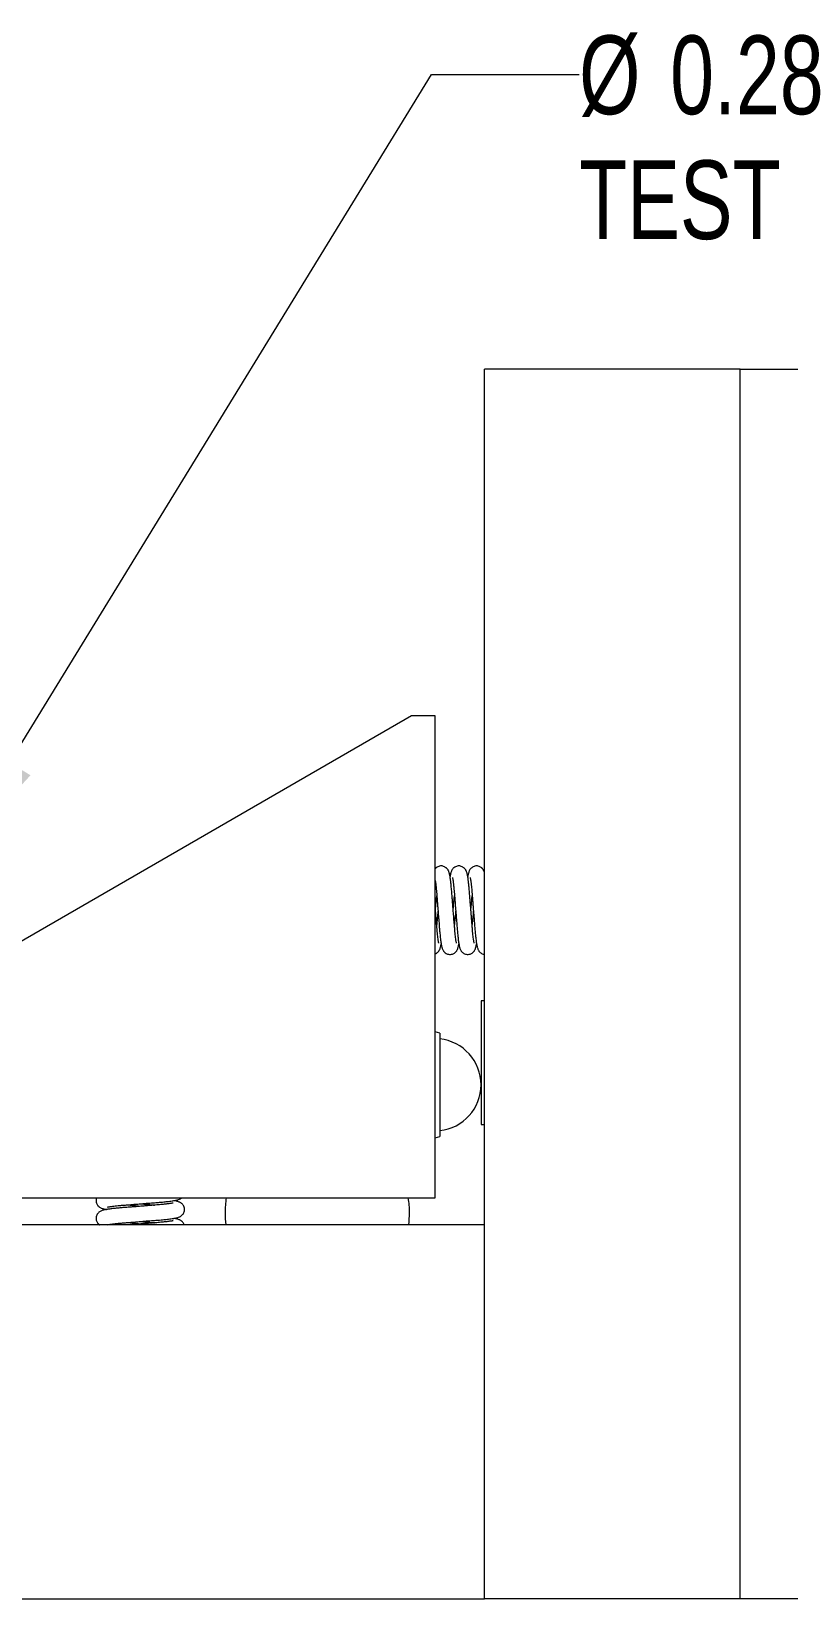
# Model space of a CAD drawing. Header units: inches. Extents: x 0.1 to 10.9, y 0.1 to 8.4.
# Drawn here: x 7.677 to 8.448, y 1.89 to 3.484 of the extents above; entities that cross this region are included whole.
import ezdxf

# ---------------------------------------------------------------- set-up
doc = ezdxf.new("R2010")
doc.units = ezdxf.units.IN
doc.header["$MEASUREMENT"] = 0
doc.styles.add('SLDTEXTSTYLE0', font='TXT', dxfattribs={"width": 0.75})
doc.dimstyles.new('SLDDIMSTYLE4', dxfattribs={"dimtxt": 0.08, "dimasz": 0.125, "dimexe": 0, "dimexo": 0.0625, "dimgap": 0.02, "dimtad": 0, "dimtih": 1, "dimtoh": 1, "dimlfac": 2, "dimrnd": 1e-09, "dimdsep": 46, "dimtxsty": 'SLDTEXTSTYLE0', "dimsah": 1, "dimcen": 0, "dimadec": 0, "dimazin": 2, "dimtfac": 1, "dimtofl": 0, "dimtmove": 0, "dimatfit": 3, "dimfxl": 1, "dimfrac": 2, "dimtolj": 1, "dimtzin": 12, "dimarcsym": 0})

# ---------------------------------------------------------------- blocks, each defined once
blk = doc.blocks.new('_D_19')
at = {"color": 8, "linetype": 'Continuous', "lineweight": 0}
for p, q in [((7.5896, 2.6339), (8.084, 3.44)), ((8.084, 3.44), (8.234, 3.44))]:
    blk.add_line(p, q, dxfattribs=at)
at = {"color": 8, "linetype": 'Continuous', "lineweight": 18}
blk.add_solid([(7.5896, 2.6339), (7.6762, 2.7274), (7.6336, 2.7535)], dxfattribs=at)
at = {"color": 8, "linetype": 'Continuous', "lineweight": 18, "char_height": 0.08, "attachment_point": 1, "style": 'SLDTEXTSTYLE0'}
for s, insert in [('Ø', (8.234, 3.4796)), ('0.28', (8.3266, 3.4796)), ('in [Ø7.1mm]', (8.5335, 3.4796)), ('TEST BALL', (8.234, 3.3526))]:
    blk.add_mtext(s, dxfattribs=dict(at, insert=insert))

msp = doc.modelspace()

# ---------------------------------------------------------------- linework, layer by layer
at = {"color": 7, "linetype": 'Continuous', "lineweight": 18}
for p, q in [((8.1378, 1.8902), (8.1378, 3.1402)), ((8.3978, 3.1402), (8.1378, 3.1402)), ((8.3978, 1.8902), (8.3978, 3.1402)), ((8.3978, 3.1402), (8.4563, 3.1402)), ((8.0637, 2.7877), (7.584, 2.5108)), ((8.0878, 2.7877), (8.0637, 2.7877)), ((8.0878, 2.2977), (8.0878, 2.7877)), ((8.1378, 2.498), (8.1343, 2.498)), ((8.1343, 2.498), (8.1343, 2.3725)), ((8.0924, 2.4652), (8.0878, 2.4667)), ((8.0924, 2.4652), (8.0924, 2.3603)), ((8.0878, 2.3587), (8.0924, 2.3603)), ((8.1343, 2.3725), (8.1378, 2.3725)), ((6.9128, 2.2977), (8.0878, 2.2977)), ((8.1378, 2.2702), (6.9128, 2.2702)), ((8.1378, 1.8902), (8.1378, 2.2702)), ((6.9128, 1.8902), (8.1378, 1.8902)), ((8.3978, 1.8902), (8.1378, 1.8902)), ((8.4563, 1.8902), (8.3978, 1.8902))]:
    msp.add_line(p, q, dxfattribs=at)
for centre, radius, start, end in [((8.0874, 2.4127), 0.0469, 276.0968, 83.9032), ((7.9678, 2.2825), 0.0938, 170.6383, 180), ((7.9678, 2.2825), 0.0938, 0, 9.3617), ((7.9678, 2.2825), 0.0938, 180, 187.5081), ((7.9678, 2.2825), 0.0938, 352.4919, 0)]:
    msp.add_arc(centre, radius, start, end, dxfattribs=at)
for points, knots in [([(8.1093, 2.5568), (8.1094, 2.5568), (8.1094, 2.5567), (8.1092, 2.5574), (8.109, 2.5586), (8.1087, 2.5603), (8.1084, 2.5624), (8.1081, 2.5651), (8.1078, 2.5684), (8.1075, 2.572), (8.1072, 2.5759), (8.1068, 2.58), (8.1065, 2.5844), (8.1061, 2.5888), (8.1058, 2.5932), (8.1054, 2.5977), (8.1051, 2.6021), (8.1047, 2.6061), (8.1045, 2.6095), (8.1042, 2.6123), (8.104, 2.6147), (8.1038, 2.6168), (8.1036, 2.6187), (8.1033, 2.6207), (8.1031, 2.6227), (8.1028, 2.6244), (8.1026, 2.6256), (8.1024, 2.6265), (8.1022, 2.6274), (8.1019, 2.6286), (8.1015, 2.6297), (8.101, 2.6307), (8.1005, 2.6315), (8.1001, 2.6321), (8.0996, 2.6326), (8.099, 2.6332), (8.0981, 2.6339), (8.0969, 2.6346), (8.0954, 2.6351), (8.0938, 2.6353), (8.0922, 2.6351), (8.0905, 2.6345), (8.0889, 2.6335), (8.0881, 2.6327), (8.0878, 2.6324)], [0, 0, 0, 0, 0.0141587, 0.0419791, 0.071242, 0.0972189, 0.1290417, 0.1634568, 0.2000484, 0.2359242, 0.271577, 0.3076697, 0.3440434, 0.3804769, 0.4167034, 0.4530817, 0.4905397, 0.528785, 0.557712, 0.5850184, 0.6097842, 0.6317815, 0.6528084, 0.6773412, 0.7056045, 0.7340913, 0.7514006, 0.7673386, 0.7834769, 0.7983826, 0.8160767, 0.8294125, 0.8414712, 0.8510721, 0.8567696, 0.863438, 0.8712272, 0.8855184, 0.9040638, 0.9264258, 0.9492256, 0.9692903, 0.9867481, 1, 1, 1, 1]), ([(8.1273, 2.5568), (8.1274, 2.5568), (8.1274, 2.5567), (8.1272, 2.5574), (8.127, 2.5586), (8.1267, 2.5603), (8.1264, 2.5624), (8.1261, 2.5651), (8.1258, 2.5684), (8.1255, 2.572), (8.1252, 2.5759), (8.1248, 2.58), (8.1245, 2.5844), (8.1241, 2.5888), (8.1238, 2.5932), (8.1234, 2.5977), (8.1231, 2.6021), (8.1227, 2.6061), (8.1225, 2.6095), (8.1222, 2.6123), (8.122, 2.6147), (8.1218, 2.6168), (8.1216, 2.6187), (8.1213, 2.6207), (8.1211, 2.6227), (8.1208, 2.6244), (8.1206, 2.6256), (8.1204, 2.6265), (8.1202, 2.6274), (8.1199, 2.6286), (8.1195, 2.6297), (8.119, 2.6307), (8.1185, 2.6315), (8.1181, 2.6321), (8.1176, 2.6326), (8.117, 2.6332), (8.1161, 2.6339), (8.1149, 2.6346), (8.1134, 2.6351), (8.1118, 2.6353), (8.1102, 2.6351), (8.1085, 2.6345), (8.1068, 2.6335), (8.1055, 2.6322), (8.1046, 2.6309), (8.1041, 2.6297), (8.1037, 2.6285), (8.1034, 2.6274), (8.1031, 2.6262), (8.1029, 2.6252), (8.1028, 2.6246), (8.1028, 2.6245)], [0, 0, 0, 0, 0.012606, 0.037375, 0.063429, 0.086557, 0.11489, 0.145531, 0.17811, 0.210051, 0.241794, 0.273929, 0.306314, 0.338752, 0.371005, 0.403394, 0.436744, 0.470796, 0.49655, 0.520862, 0.542912, 0.562497, 0.581218, 0.60306, 0.628224, 0.653587, 0.668998, 0.683188, 0.697557, 0.710828, 0.726581, 0.738455, 0.749191, 0.757739, 0.762812, 0.768749, 0.775684, 0.788408, 0.804919, 0.824829, 0.845128, 0.862993, 0.878536, 0.892783, 0.906928, 0.921168, 0.937925, 0.957517, 0.976852, 0.99433, 1, 1, 1, 1]), ([(8.1378, 2.6288), (8.1377, 2.6291), (8.1374, 2.6298), (8.137, 2.6307), (8.1365, 2.6315), (8.1361, 2.6321), (8.1356, 2.6326), (8.135, 2.6332), (8.1341, 2.6339), (8.1329, 2.6346), (8.1314, 2.6351), (8.1298, 2.6353), (8.1282, 2.6351), (8.1265, 2.6345), (8.1248, 2.6335), (8.1235, 2.6322), (8.1226, 2.6309), (8.1221, 2.6297), (8.1217, 2.6285), (8.1214, 2.6274), (8.1211, 2.6262), (8.1209, 2.6252), (8.1208, 2.6246), (8.1208, 2.6245)], [0, 0, 0, 0, 0.044628, 0.086116, 0.12363, 0.153498, 0.171223, 0.191968, 0.2162, 0.26066, 0.318354, 0.387922, 0.458852, 0.521273, 0.575584, 0.625367, 0.674791, 0.724548, 0.783099, 0.851558, 0.919117, 0.980188, 1, 1, 1, 1]), ([(8.0878, 2.6204), (8.0878, 2.6204), (8.0879, 2.6199), (8.088, 2.6189), (8.0882, 2.6175), (8.0883, 2.6163), (8.0885, 2.6148), (8.0887, 2.6128), (8.0889, 2.61), (8.0892, 2.6068), (8.0895, 2.6034), (8.0898, 2.5998), (8.09, 2.5962), (8.0903, 2.5926), (8.0906, 2.5887), (8.091, 2.5845), (8.0914, 2.5798), (8.0917, 2.5759), (8.0919, 2.5727), (8.0921, 2.5702), (8.0924, 2.5677), (8.0926, 2.5649), (8.0929, 2.5622), (8.0932, 2.5598), (8.0935, 2.5577), (8.0938, 2.556), (8.094, 2.5548), (8.0942, 2.5536), (8.0945, 2.5524), (8.0949, 2.5512), (8.0954, 2.5501), (8.0959, 2.5491), (8.0964, 2.5483), (8.0971, 2.5476), (8.0981, 2.5467), (8.0995, 2.5459), (8.1013, 2.5453), (8.1033, 2.5452), (8.1051, 2.5455), (8.1067, 2.5462), (8.1078, 2.547), (8.1087, 2.5479), (8.1093, 2.5486), (8.1099, 2.5495), (8.1104, 2.5505), (8.1108, 2.5518), (8.1112, 2.5531), (8.1114, 2.5541), (8.1116, 2.555), (8.1117, 2.5557), (8.1118, 2.556)], [0, 0, 0, 0, 0.004135, 0.026127, 0.043191, 0.055966, 0.069043, 0.093398, 0.120783, 0.15098, 0.181807, 0.21205, 0.241475, 0.269876, 0.297079, 0.333056, 0.370776, 0.409979, 0.430042, 0.451144, 0.475033, 0.501962, 0.531953, 0.563746, 0.592254, 0.616814, 0.637371, 0.655726, 0.674774, 0.694684, 0.715525, 0.733714, 0.746756, 0.754183, 0.765116, 0.779835, 0.796564, 0.813392, 0.829569, 0.844325, 0.856786, 0.866574, 0.877799, 0.892004, 0.909346, 0.932874, 0.952933, 0.969908, 0.987373, 1, 1, 1, 1]), ([(8.1052, 2.6236), (8.1052, 2.6236), (8.1052, 2.6235), (8.1054, 2.6228), (8.1056, 2.6217), (8.1058, 2.6203), (8.106, 2.6189), (8.1062, 2.6175), (8.1063, 2.6163), (8.1065, 2.6148), (8.1067, 2.6128), (8.1069, 2.61), (8.1072, 2.6068), (8.1075, 2.6034), (8.1078, 2.5998), (8.108, 2.5962), (8.1083, 2.5926), (8.1086, 2.5887), (8.109, 2.5845), (8.1094, 2.5798), (8.1097, 2.5759), (8.1099, 2.5727), (8.1101, 2.5702), (8.1104, 2.5677), (8.1106, 2.5649), (8.1109, 2.5622), (8.1112, 2.5598), (8.1115, 2.5577), (8.1118, 2.556), (8.112, 2.5548), (8.1122, 2.5536), (8.1125, 2.5524), (8.1129, 2.5512), (8.1134, 2.5501), (8.1139, 2.5491), (8.1144, 2.5483), (8.1151, 2.5476), (8.1161, 2.5467), (8.1175, 2.5459), (8.1193, 2.5453), (8.1213, 2.5452), (8.1231, 2.5455), (8.1247, 2.5462), (8.1258, 2.547), (8.1267, 2.5479), (8.1273, 2.5486), (8.1279, 2.5495), (8.1284, 2.5505), (8.1288, 2.5518), (8.1292, 2.5531), (8.1294, 2.5541), (8.1296, 2.555), (8.1297, 2.5557), (8.1298, 2.556)], [0, 0, 0, 0, 0.016361, 0.036129, 0.058826, 0.083496, 0.103735, 0.11944, 0.131197, 0.143232, 0.165646, 0.190848, 0.218639, 0.247009, 0.274842, 0.301922, 0.328059, 0.353095, 0.386205, 0.420919, 0.456998, 0.475462, 0.494882, 0.516868, 0.541651, 0.569252, 0.598511, 0.624747, 0.64735, 0.666269, 0.683161, 0.700692, 0.719015, 0.738195, 0.754934, 0.766937, 0.773773, 0.783834, 0.79738, 0.812776, 0.828262, 0.84315, 0.856731, 0.868199, 0.877207, 0.887537, 0.90061, 0.91657, 0.938223, 0.956683, 0.972306, 0.988379, 1, 1, 1, 1]), ([(8.1232, 2.6236), (8.1232, 2.6236), (8.1232, 2.6235), (8.1234, 2.6228), (8.1236, 2.6217), (8.1238, 2.6203), (8.124, 2.6189), (8.1242, 2.6175), (8.1243, 2.6163), (8.1245, 2.6148), (8.1247, 2.6128), (8.1249, 2.61), (8.1252, 2.6068), (8.1255, 2.6034), (8.1258, 2.5998), (8.126, 2.5962), (8.1263, 2.5926), (8.1266, 2.5887), (8.127, 2.5845), (8.1274, 2.5798), (8.1277, 2.5759), (8.1279, 2.5727), (8.1281, 2.5702), (8.1284, 2.5677), (8.1286, 2.5649), (8.1289, 2.5622), (8.1292, 2.5598), (8.1295, 2.5577), (8.1298, 2.556), (8.13, 2.5548), (8.1302, 2.5536), (8.1305, 2.5524), (8.1309, 2.5512), (8.1314, 2.5501), (8.1319, 2.5491), (8.1324, 2.5483), (8.1331, 2.5476), (8.1341, 2.5467), (8.1355, 2.5459), (8.1368, 2.5454), (8.1376, 2.5453), (8.1378, 2.5453)], [0, 0, 0, 0, 0.02004, 0.044253, 0.072053, 0.10227, 0.127061, 0.146297, 0.160697, 0.175438, 0.202892, 0.233762, 0.267801, 0.302551, 0.336642, 0.369812, 0.401826, 0.432491, 0.473046, 0.515566, 0.559758, 0.582373, 0.606161, 0.63309, 0.663446, 0.697253, 0.733091, 0.765227, 0.792912, 0.816085, 0.836775, 0.858248, 0.880691, 0.904184, 0.924687, 0.939389, 0.947762, 0.960085, 0.976677, 0.995535, 1, 1, 1, 1]), ([(8.088, 2.591), (8.0881, 2.5923), (8.0884, 2.5952), (8.0888, 2.5995), (8.0891, 2.6028), (8.0893, 2.6044), (8.0894, 2.6047)], [0, 0, 0, 0, 0.277949, 0.603857, 0.921555, 1, 1, 1, 1]), ([(8.106, 2.591), (8.1061, 2.5923), (8.1064, 2.5952), (8.1068, 2.5995), (8.1071, 2.6028), (8.1073, 2.6044), (8.1074, 2.6047)], [0, 0, 0, 0, 0.277949, 0.603857, 0.921555, 1, 1, 1, 1]), ([(8.124, 2.591), (8.1241, 2.5923), (8.1244, 2.5952), (8.1248, 2.5995), (8.1251, 2.6028), (8.1253, 2.6044), (8.1254, 2.6047)], [0, 0, 0, 0, 0.277949, 0.603857, 0.921555, 1, 1, 1, 1]), ([(8.0913, 2.5568), (8.0914, 2.5568), (8.0914, 2.5567), (8.0912, 2.5574), (8.091, 2.5586), (8.0907, 2.5603), (8.0904, 2.5624), (8.0901, 2.5651), (8.0898, 2.5684), (8.0895, 2.572), (8.0892, 2.5759), (8.0888, 2.58), (8.0885, 2.5844), (8.0881, 2.5888), (8.0879, 2.5918), (8.0878, 2.5933), (8.0878, 2.5933)], [0, 0, 0, 0, 0.033888, 0.100475, 0.170515, 0.232689, 0.308856, 0.391227, 0.478807, 0.564674, 0.650008, 0.736394, 0.823453, 0.910655, 0.997362, 1, 1, 1, 1]), ([(8.0906, 2.5895), (8.0904, 2.5881), (8.0902, 2.5852), (8.0897, 2.581), (8.0894, 2.5777), (8.0892, 2.5761), (8.0892, 2.5758)], [0, 0, 0, 0, 0.278009, 0.6041044, 0.9219854, 1, 1, 1, 1]), ([(8.1086, 2.5895), (8.1084, 2.5881), (8.1082, 2.5852), (8.1077, 2.581), (8.1074, 2.5777), (8.1072, 2.5761), (8.1072, 2.5758)], [0, 0, 0, 0, 0.278009, 0.604104, 0.921985, 1, 1, 1, 1]), ([(8.1266, 2.5895), (8.1264, 2.5881), (8.1262, 2.5852), (8.1257, 2.581), (8.1254, 2.5777), (8.1252, 2.5761), (8.1252, 2.5758)], [0, 0, 0, 0, 0.278009, 0.604104, 0.921985, 1, 1, 1, 1]), ([(8.0878, 2.5459), (8.0881, 2.546), (8.0889, 2.5463), (8.0898, 2.547), (8.0907, 2.5479), (8.0913, 2.5486), (8.0919, 2.5495), (8.0924, 2.5505), (8.0928, 2.5518), (8.0932, 2.5531), (8.0934, 2.5541), (8.0936, 2.555), (8.0937, 2.5557), (8.0938, 2.556)], [0, 0, 0, 0, 0.054786, 0.130446, 0.189877, 0.25803, 0.344277, 0.449574, 0.59243, 0.714219, 0.817287, 0.923332, 1, 1, 1, 1]), ([(7.7434, 2.2977), (7.7432, 2.2973), (7.7429, 2.2965), (7.7428, 2.2954), (7.7428, 2.2944), (7.743, 2.2931), (7.7434, 2.2918), (7.7441, 2.2906), (7.7446, 2.2899), (7.745, 2.2895), (7.7454, 2.2891), (7.746, 2.2885), (7.747, 2.2879), (7.7482, 2.2873), (7.7496, 2.2868), (7.7508, 2.2865), (7.7516, 2.2863), (7.7525, 2.2861), (7.7531, 2.286), (7.7535, 2.2859), (7.7535, 2.2859)], [0, 0, 0, 0, 0.056645, 0.12147, 0.19002, 0.253165, 0.333777, 0.395898, 0.419712, 0.438883, 0.458909, 0.483674, 0.550198, 0.635718, 0.726526, 0.80016, 0.860967, 0.924127, 0.992111, 1, 1, 1, 1]), ([(7.7544, 2.2884), (7.7544, 2.2884), (7.7544, 2.2883), (7.7549, 2.2885), (7.7556, 2.2886), (7.7572, 2.2889), (7.759, 2.2891), (7.7611, 2.2894), (7.7638, 2.2897), (7.767, 2.29), (7.7707, 2.2903), (7.7748, 2.2906), (7.7793, 2.291), (7.7841, 2.2914), (7.7892, 2.2918), (7.7937, 2.2922), (7.7976, 2.2925), (7.8008, 2.2927), (7.804, 2.293), (7.8073, 2.2932), (7.8105, 2.2935), (7.8131, 2.2938), (7.8155, 2.294), (7.8179, 2.2943), (7.82, 2.2946), (7.8218, 2.2949), (7.8232, 2.2951), (7.8245, 2.2954), (7.826, 2.2958), (7.8274, 2.2963), (7.8285, 2.2968), (7.8292, 2.2973), (7.8297, 2.2976), (7.8298, 2.2977)], [0, 0, 0, 0, 0.001283, 0.011042, 0.050272, 0.082942, 0.11329, 0.147262, 0.184652, 0.225106, 0.267321, 0.311268, 0.357277, 0.405056, 0.454227, 0.504341, 0.538011, 0.570176, 0.599955, 0.640197, 0.676539, 0.70923, 0.738963, 0.771955, 0.809314, 0.840308, 0.868045, 0.892765, 0.920874, 0.955042, 0.976349, 0.993802, 1, 1, 1, 1]), ([(7.7544, 2.2704), (7.7544, 2.2704), (7.7544, 2.2703), (7.7549, 2.2705), (7.7556, 2.2706), (7.7572, 2.2709), (7.759, 2.2711), (7.7611, 2.2714), (7.7638, 2.2717), (7.767, 2.272), (7.7707, 2.2723), (7.7748, 2.2726), (7.7793, 2.273), (7.7841, 2.2734), (7.7892, 2.2738), (7.7937, 2.2742), (7.7976, 2.2745), (7.8008, 2.2747), (7.804, 2.275), (7.8073, 2.2752), (7.8105, 2.2755), (7.8131, 2.2758), (7.8155, 2.276), (7.8179, 2.2763), (7.82, 2.2766), (7.8218, 2.2769), (7.8232, 2.2771), (7.8245, 2.2774), (7.826, 2.2778), (7.8274, 2.2783), (7.8285, 2.2788), (7.8294, 2.2794), (7.8301, 2.28), (7.831, 2.2808), (7.8318, 2.282), (7.8325, 2.2836), (7.8328, 2.2854), (7.8327, 2.2874), (7.8321, 2.2892), (7.8313, 2.2906), (7.8304, 2.2916), (7.8297, 2.2923), (7.8289, 2.2928), (7.8279, 2.2933), (7.8267, 2.2938), (7.8254, 2.2942), (7.8239, 2.2946), (7.8229, 2.2948), (7.8222, 2.2949), (7.822, 2.2949)], [0, 0, 0, 0, 0.000977, 0.008401, 0.038249, 0.063106, 0.086196, 0.112044, 0.140492, 0.171271, 0.20339, 0.236827, 0.271833, 0.308185, 0.345596, 0.383726, 0.409343, 0.433816, 0.456473, 0.487091, 0.514742, 0.539615, 0.562237, 0.587339, 0.615764, 0.639345, 0.660448, 0.679257, 0.700643, 0.72664, 0.742851, 0.75613, 0.766623, 0.775773, 0.787421, 0.801216, 0.816338, 0.832068, 0.847707, 0.861466, 0.871686, 0.878629, 0.890821, 0.907823, 0.927306, 0.949539, 0.970648, 0.991962, 1, 1, 1, 1]), ([(7.8212, 2.2925), (7.8212, 2.2925), (7.8211, 2.2925), (7.8206, 2.2924), (7.8198, 2.2922), (7.8189, 2.2921), (7.8177, 2.2919), (7.8163, 2.2917), (7.8148, 2.2915), (7.8131, 2.2913), (7.8111, 2.2911), (7.8088, 2.2909), (7.806, 2.2906), (7.8028, 2.2904), (7.799, 2.2901), (7.7947, 2.2897), (7.7904, 2.2894), (7.7862, 2.289), (7.7823, 2.2887), (7.7787, 2.2884), (7.7756, 2.2882), (7.7728, 2.288), (7.7702, 2.2878), (7.7674, 2.2875), (7.7641, 2.2873), (7.7611, 2.2869), (7.7587, 2.2867), (7.7569, 2.2864), (7.7555, 2.2862), (7.754, 2.286), (7.7526, 2.2858), (7.7511, 2.2855), (7.7499, 2.2851), (7.7485, 2.2847), (7.7472, 2.2841), (7.7458, 2.2832), (7.7445, 2.2819), (7.7435, 2.2802), (7.743, 2.2787), (7.7428, 2.2774), (7.7428, 2.2764), (7.743, 2.2751), (7.7434, 2.2738), (7.7441, 2.2726), (7.7446, 2.2719), (7.745, 2.2715), (7.7454, 2.2711), (7.7459, 2.2706), (7.7463, 2.2704), (7.7465, 2.2702)], [0, 0, 0, 0, 0.017229, 0.038342, 0.058059, 0.076135, 0.097579, 0.117862, 0.137906, 0.157769, 0.179528, 0.203857, 0.230554, 0.260183, 0.293416, 0.33008, 0.366356, 0.400481, 0.432217, 0.46141, 0.487981, 0.511911, 0.533779, 0.555834, 0.59084, 0.628019, 0.651726, 0.673717, 0.694589, 0.712657, 0.733482, 0.757101, 0.782917, 0.805509, 0.824187, 0.839877, 0.855682, 0.872923, 0.89274, 0.907468, 0.923043, 0.93739, 0.955706, 0.96982, 0.975231, 0.979587, 0.984137, 0.989764, 1, 1, 1, 1]), ([(7.787, 2.2891), (7.7857, 2.2893), (7.7828, 2.2895), (7.7785, 2.29), (7.7752, 2.2903), (7.7736, 2.2905), (7.7733, 2.2905)], [0, 0, 0, 0, 0.27803, 0.604164, 0.922082, 1, 1, 1, 1]), ([(7.7885, 2.2917), (7.7899, 2.2916), (7.7928, 2.2913), (7.797, 2.2909), (7.8003, 2.2905), (7.8019, 2.2904), (7.8022, 2.2903)], [0, 0, 0, 0, 0.278049, 0.604177, 0.92209, 1, 1, 1, 1]), ([(7.787, 2.2711), (7.7857, 2.2713), (7.7828, 2.2715), (7.7785, 2.272), (7.7752, 2.2723), (7.7736, 2.2725), (7.7733, 2.2725)], [0, 0, 0, 0, 0.27803, 0.604164, 0.922082, 1, 1, 1, 1]), ([(7.8212, 2.2745), (7.8212, 2.2745), (7.8211, 2.2745), (7.8206, 2.2744), (7.8198, 2.2742), (7.8189, 2.2741), (7.8177, 2.2739), (7.8163, 2.2737), (7.8148, 2.2735), (7.8131, 2.2733), (7.8111, 2.2731), (7.8088, 2.2729), (7.806, 2.2726), (7.8028, 2.2724), (7.799, 2.2721), (7.7947, 2.2717), (7.7904, 2.2714), (7.7862, 2.271), (7.7823, 2.2707), (7.7789, 2.2705), (7.7768, 2.2703), (7.7759, 2.2702)], [0, 0, 0, 0, 0.035603, 0.079233, 0.119978, 0.157333, 0.201647, 0.243562, 0.284982, 0.326029, 0.370993, 0.421269, 0.476439, 0.537667, 0.606342, 0.682109, 0.757072, 0.827592, 0.893174, 0.9535, 1, 1, 1, 1]), ([(7.7885, 2.2737), (7.7899, 2.2736), (7.7928, 2.2733), (7.797, 2.2729), (7.8003, 2.2725), (7.8019, 2.2724), (7.8022, 2.2723)], [0, 0, 0, 0, 0.2780495, 0.6041771, 0.9220895, 1, 1, 1, 1]), ([(7.8324, 2.2702), (7.8323, 2.2706), (7.832, 2.2715), (7.8313, 2.2726), (7.8304, 2.2736), (7.8297, 2.2743), (7.8289, 2.2748), (7.8279, 2.2753), (7.8267, 2.2758), (7.8254, 2.2762), (7.8239, 2.2766), (7.8229, 2.2768), (7.8222, 2.2769), (7.822, 2.2769)], [0, 0, 0, 0, 0.053779, 0.139266, 0.202763, 0.245901, 0.321651, 0.427291, 0.548338, 0.686477, 0.817632, 0.950059, 1, 1, 1, 1])]:
    msp.add_open_spline(points, degree=3, knots=knots, dxfattribs=at)

# ---------------------------------------------------------------- dimensions: what is measured, and where the dimension line sits
at = {"color": 8, "linetype": 'Continuous', "lineweight": 18}
dim = msp.add_diameter_dim_2p(p1=(7.516, 2.514), p2=(7.5896, 2.6339), text='Ø<>in [Ø7.1mm]\\PTEST BALL', dimstyle='SLDDIMSTYLE4', override={"dimpost": '<>'}, dxfattribs=at)
dim.commit()
dim.dimension.update_dxf_attribs({"geometry": '_D_19', "text_midpoint": (8.6993, 3.44), "dimtype": 163})

doc.saveas('drawing.dxf')
